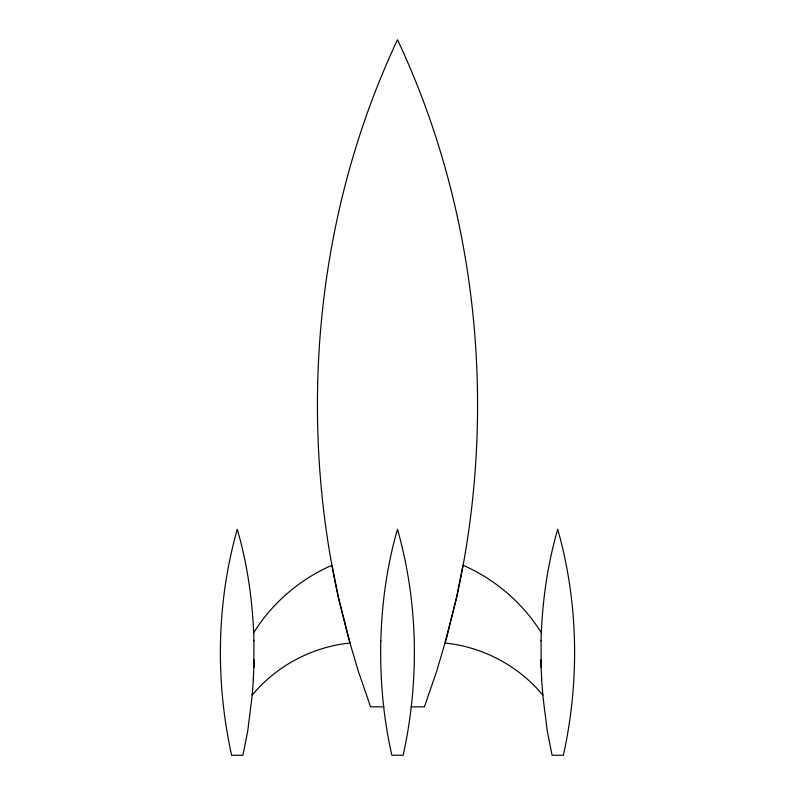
<?xml version="1.0" encoding="UTF-8"?>
<svg xmlns="http://www.w3.org/2000/svg" width="795" height="795" viewBox="0 0 795 795"><rect width="100%" height="100%" fill="white"/><g stroke="black" fill="none" stroke-linecap="round" stroke-linejoin="round"><path stroke-width="1.19" d="M541.047 640.73L541.196 667.015M253.804 667.015L253.953 640.73M253.913 667.015L254.012 659.731M541.047 640.889C542.071 603.206 547.189 565.533 557.732 529.301C578.482 602.531 579.784 681.027 563.377 755.25L552.078 755.25L547.258 730.973L542.647 694.144M253.257 680.033L253.903 666.856M253.357 679.874L252.154 695.178C276.302 665.872 312.326 646.782 350.088 643.026L338.541 598.277M252.353 694.144L247.742 730.973L242.922 755.25L231.623 755.25C215.216 681.027 216.518 602.531 237.268 529.301C247.811 565.533 252.929 603.206 253.953 640.889M456.449 598.317C497.7 412.376 478.759 212.494 397.5 39.75C316.241 212.494 297.3 412.376 338.551 598.317M447.237 635.155L456.36 598.277L462.988 565.255C495.176 579.227 522.971 603.137 541.455 632.969M456.459 598.277L445.011 643.036C482.744 646.822 518.728 665.902 542.846 695.178L541.643 679.874M447.337 635.155L436.644 671.368L424.401 706.834L411.065 706.834M253.545 632.969C272.029 603.137 299.824 579.227 332.012 565.255L338.64 598.277L347.763 635.155M383.935 706.834L370.599 706.834L358.356 671.368L347.663 635.155M541.097 666.856L541.743 680.033M540.988 659.731L541.087 667.015M380.815 640.889C379.93 679.268 383.329 717.796 391.856 755.25L403.144 755.25C419.551 681.027 418.25 602.531 397.5 529.301C386.966 565.533 381.839 603.206 380.815 640.889"/></g></svg>
